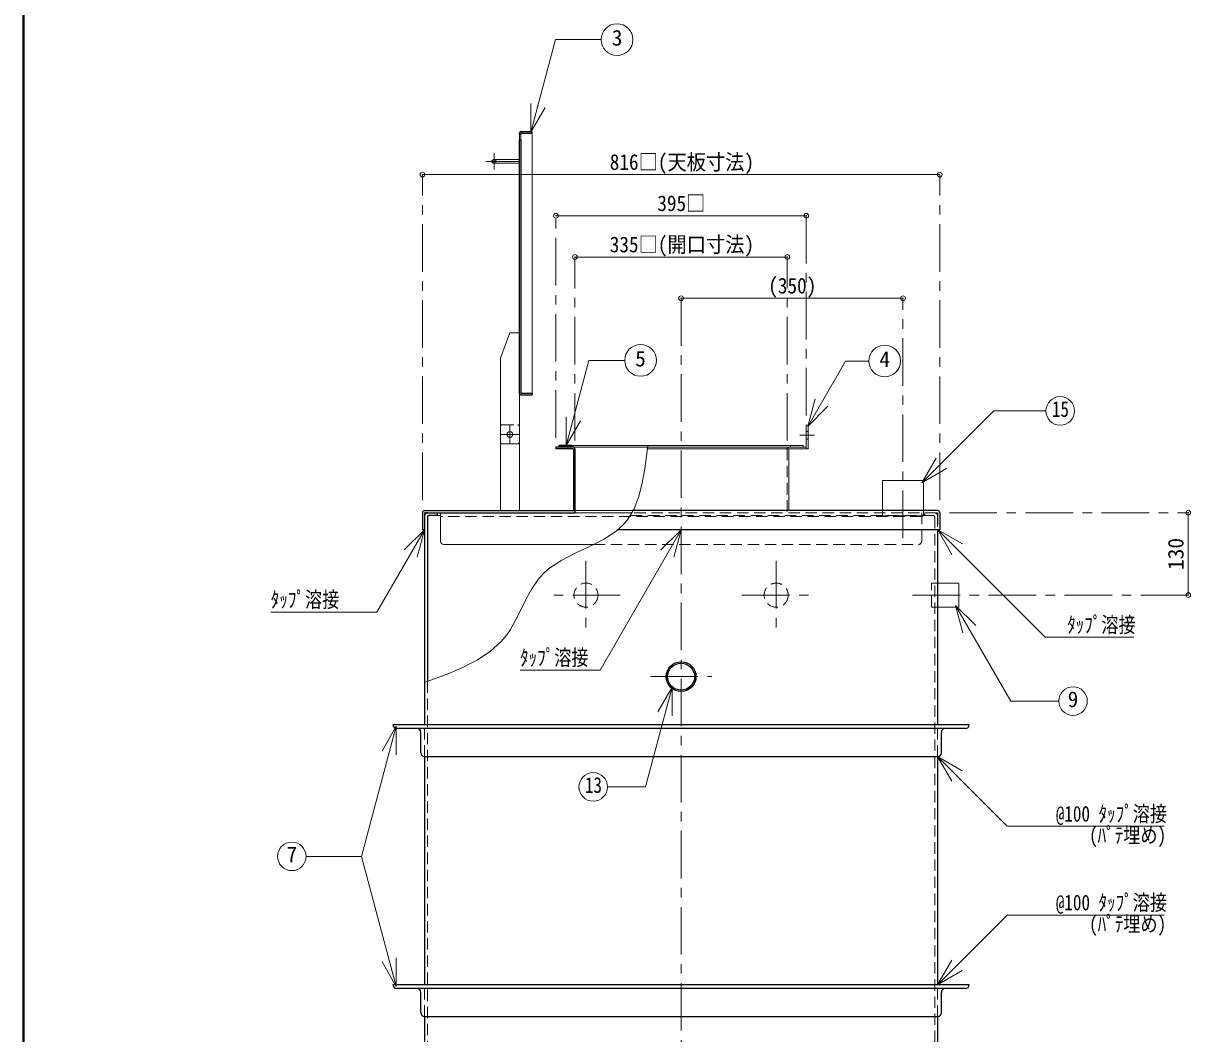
# Model space of a CAD drawing. Units: millimetres at full size, sheet at 1:15; details may follow other scales. Extents: x -3184 to 2891, y -2037 to 2178.
# Drawn here: x -3184 to -1343, y -929 to 664 of the extents above; entities that cross this region are included whole.
import ezdxf
from ezdxf.enums import TextEntityAlignment as Align

# ---------------------------------------------------------------- set-up
doc = ezdxf.new("R2010")
doc.units = ezdxf.units.MM
doc.header["$LTSCALE"] = 15
doc.header["$PDMODE"] = 32
doc.header["$PDSIZE"] = 7.5
doc.linetypes.add('CHAIN1', pattern=[8, 5, -1, 1, -1])
doc.linetypes.add('DASHED1', pattern=[1.8, 1.2, -0.6])
doc.layers.add('0-0', color=7, linetype='Continuous', lineweight=18)
doc.styles.add('ＭＳ ゴシック', font='')
doc.styles.get('ＭＳ ゴシック').set_extended_font_data('MS Gothic')

msp = doc.modelspace()

# ---------------------------------------------------------------- linework, layer by layer
at = {"layer": '0-0', "color": 1, "lineweight": 40}
msp.add_line((-3184.2, -2037.13), (-3184.2, 2177.87), dxfattribs=at)
at = {"layer": '0-0'}
for p, q in [((-2383.68, 492.17), (-2344.57, 638.14)), ((-2272.59, 638.14), (-2344.57, 638.14)), ((-2383.68, 492.17), (-2383.68, 537.17)), ((-2383.68, 492.17), (-2361.18, 531.14)), ((-2401.7, 479.87), (-2401.7, 489.37)), ((-2399.4, 489.37), (-2399.4, 479.87)), ((-2441.7, 449.12), (-2401.7, 449.12)), ((-2441.7, 443.12), (-2401.7, 443.12)), ((-2431.7, 135.62), (-2416.7, 175.62)), ((-2416.7, 175.62), (-2401.7, 175.62)), ((-2431.7, 135.62), (-2431.7, 3.62)), ((-2327.94, -1.76), (-2292.04, 132.21)), ((-2235.68, 132.21), (-2292.04, 132.21)), ((-1947.03, 28.29), (-1887.56, 131.28)), ((-1850.42, 131.28), (-1887.56, 131.28)), ((-2401.7, 80.42), (-2401.7, 3.62)), ((-1947.03, 28.29), (-1935.38, 71.75)), ((-1947.03, 28.29), (-1915.21, 60.11)), ((-2327.94, -1.76), (-2327.94, 43.24)), ((-2327.94, -1.76), (-2305.44, 37.21)), ((-1766.91, -60.71), (-1653.61, 52.59)), ((-1653.61, 52.59), (-1571.22, 52.59)), ((-2428.7, 0.62), (-2404.7, 0.62)), ((-1949.2, -6.98), (-2200.55, -6.98)), ((-1949.2, -4.68), (-2200.04, -4.68)), ((-1954.2, -1.68), (-2199.36, -1.68)), ((-1954.2, -1.68), (-1954.2, -4.68)), ((-1949.2, -4.68), (-1949.2, -6.98)), ((-1766.91, -60.71), (-1744.41, -21.74)), ((-1766.91, -60.71), (-1727.94, -38.21)), ((-2551.5, -134.68), (-2583.32, -166.5)), ((-2551.5, -134.68), (-2563.15, -178.15)), ((-2146.7, -134.68), (-2178.52, -166.5)), ((-2146.7, -134.68), (-2158.35, -178.15)), ((-1741.9, -134.68), (-1719.4, -173.65)), ((-1741.9, -134.68), (-1702.93, -157.18)), ((-1708.7, -218.88), (-1742.2, -218.88)), ((-1708.7, -256.88), (-1708.7, -218.88)), ((-1708.7, -256.88), (-1742.2, -256.88)), ((-1713.84, -253.98), (-1702.2, -297.44)), ((-1713.84, -253.98), (-1682.02, -285.8)), ((-1713.84, -253.98), (-1626.65, -405)), ((-2160.96, -383.08), (-2183.46, -422.05)), ((-2160.96, -383.08), (-2160.96, -428.08)), ((-1550.99, -405), (-1626.65, -405)), ((-2595.93, -444.73), (-2650.88, -649.82)), ((-2595.93, -444.73), (-2618.43, -483.7)), ((-2595.93, -444.73), (-2595.93, -489.73)), ((-1742.2, -492.38), (-1703.23, -514.88)), ((-1742.2, -492.38), (-1632.18, -602.4)), ((-1742.2, -492.38), (-1719.7, -531.35)), ((-1632.18, -602.4), (-1384.97, -602.4)), ((-2650.88, -649.82), (-2738.22, -649.82)), ((-2595.93, -854.92), (-2650.88, -649.82)), ((-1742.2, -852.38), (-1632.18, -742.36)), ((-1632.18, -742.36), (-1384.97, -742.36)), ((-2595.93, -854.92), (-2595.93, -809.92)), ((-2595.93, -854.92), (-2618.43, -815.94)), ((-1742.2, -852.38), (-1719.7, -813.41)), ((-1742.2, -852.38), (-1703.23, -829.88))]:
    msp.add_line(p, q, dxfattribs=at)
at = {"layer": '0-0', "color": 5, "lineweight": 25}
for p, q in [((-2401.7, 489.37), (-2401.7, 490.82)), ((-2401.7, 489.37), (-2399.4, 489.37)), ((-2401.7, 479.87), (-2399.4, 479.87)), ((-2401.7, 80.42), (-2401.7, 479.87)), ((-2399.4, 493.12), (-2381.7, 493.12)), ((-2399.4, 489.67), (-2399.4, 489.37)), ((-2399.4, 479.87), (-2399.4, 81.57)), ((-2399.4, 78.12), (-2381.7, 78.12)), ((-2344.2, -4.68), (-2344.2, -6.98)), ((-2316.5, -4.68), (-2344.2, -4.68)), ((-2317.65, -6.98), (-2344.2, -6.98)), ((-2339.2, -4.68), (-2339.2, -1.68)), ((-2319.2, -1.68), (-2339.2, -1.68)), ((-2319.2, -4.68), (-2319.2, -1.68)), ((-2316.5, -8.13), (-2316.5, -104.68)), ((-2314.2, -6.98), (-2314.2, -107.88)), ((-2554.7, -107.88), (-2554.7, -134.68)), ((-2551.5, -104.68), (-2314.2, -104.68)), ((-2551.5, -109.48), (-2551.5, -134.68)), ((-2549.9, -107.88), (-2314.2, -107.88)), ((-1741.9, -104.68), (-2222.65, -104.68)), ((-1738.7, -107.88), (-1738.7, -134.68)), ((-2551.2, -112.38), (-2551.2, -442.38)), ((-2546.7, -114.63), (-2546.7, -373.93)), ((-2551.5, -134.68), (-2554.7, -134.68)), ((-1738.7, -134.68), (-2246.26, -134.68)), ((-1742.2, -134.68), (-1742.2, -442.38)), ((-1692.2, -442.38), (-2601.2, -442.38)), ((-1698.2, -448.38), (-2595.2, -448.38)), ((-2557.2, -486.38), (-2557.2, -454.38)), ((-1736.2, -486.38), (-1736.2, -454.38)), ((-2551.2, -492.38), (-2551.2, -852.38)), ((-1692.2, -852.38), (-2601.2, -852.38)), ((-1698.2, -858.38), (-2595.2, -858.38)), ((-2557.2, -896.38), (-2557.2, -864.38)), ((-1736.2, -896.38), (-1736.2, -864.38)), ((-2551.2, -902.38), (-2551.2, -1257.88))]:
    msp.add_line(p, q, dxfattribs=at)
at = {"layer": '0-0', "color": 4, "lineweight": 9}
for p, q in [((-2381.7, 490.82), (-2381.7, 80.42)), ((-1738.7, 425.32), (-2554.7, 425.32)), ((-2344.2, 360.32), (-1949.2, 360.32)), ((-1979.2, 295.32), (-2314.2, 295.32)), ((-1796.7, 230.32), (-2146.7, 230.32)), ((-1946.2, 30.32), (-1949.2, 30.32)), ((-1949.2, 30.32), (-1949.2, -4.68)), ((-1946.2, 30.32), (-1946.2, -6.98)), ((-2431.7, -104.68), (-2431.7, 3.62)), ((-2401.7, -104.68), (-2401.7, 3.62)), ((-2339.2, -3.63), (-2337.25, -1.68)), ((-2338.13, -4.68), (-2335.13, -1.68)), ((-2336.01, -4.68), (-2333.01, -1.68)), ((-2333.89, -4.68), (-2330.89, -1.68)), ((-2331.77, -4.68), (-2328.77, -1.68)), ((-2329.65, -4.68), (-2326.65, -1.68)), ((-2327.53, -4.68), (-2324.53, -1.68)), ((-2325.4, -4.68), (-2322.4, -1.68)), ((-2323.28, -4.68), (-2320.28, -1.68)), ((-2321.16, -4.68), (-2319.2, -2.72)), ((-2319.2, -1.68), (-2199.36, -1.68)), ((-2316.5, -4.68), (-2200.04, -4.68)), ((-1976.9, -8.13), (-1976.9, -104.68)), ((-1949.2, -6.98), (-1946.2, -6.98)), ((-1764.2, -56.88), (-1829.2, -56.88)), ((-1829.2, -104.68), (-1829.2, -56.88)), ((-1764.2, -104.68), (-1764.2, -56.88)), ((-2526.2, -152.88), (-2526.2, -107.88)), ((-2314.2, -104.68), (-2222.65, -104.68)), ((-2224.56, -107.88), (-2314.2, -107.88)), ((-1346.7, -107.88), (-1346.7, -237.88)), ((-2531.2, -112.38), (-2526.2, -112.38)), ((-2284.67, -157.88), (-2521.2, -157.88))]:
    msp.add_line(p, q, dxfattribs=at)
at = {"layer": '0-0', "color": 4, "linetype": 'CHAIN1', "lineweight": 9}
for p, q in [((-2454.7, 446.12), (-2401.7, 446.12)), ((-2441.7, 459.12), (-2441.7, 433.12)), ((-2554.7, -87.88), (-2554.7, 425.32)), ((-1738.7, -87.88), (-1738.7, 425.32)), ((-2344.2, 10.32), (-2344.2, 360.32)), ((-1949.2, 45.32), (-1949.2, 360.32)), ((-2314.2, 5.72), (-2314.2, 295.32)), ((-1979.2, 5.72), (-1979.2, 295.32)), ((-2146.7, 230.32), (-2146.7, -1343.88)), ((-1796.7, -147.88), (-1796.7, 230.32)), ((-2416.7, 1.12), (-2416.7, 30.12)), ((-2402.2, 15.62), (-2431.2, 15.62)), ((-1959.2, 14.32), (-1936.2, 14.32)), ((-1723.5, -107.88), (-1346.7, -107.88)), ((-2296.7, -183.88), (-2296.7, -291.88)), ((-1996.7, -183.88), (-1996.7, -291.88)), ((-2242.7, -237.88), (-2350.7, -237.88)), ((-2050.7, -237.88), (-1942.7, -237.88)), ((-1346.7, -237.88), (-1786.7, -237.88)), ((-2195.2, -366.38), (-2098.2, -366.38))]:
    msp.add_line(p, q, dxfattribs=at)
at = {"layer": '0-0', "color": 4, "linetype": 'DASHED1', "lineweight": 9}
for p, q in [((-2428.7, 30.62), (-2404.7, 30.62)), ((-1949.2, 20.32), (-1946.2, 20.32)), ((-1949.2, 8.32), (-1946.2, 8.32)), ((-1979.2, -6.98), (-1979.2, -107.88)), ((-1974.2, -1.68), (-1974.2, -4.68)), ((-1829.2, -104.68), (-1829.2, -112.88)), ((-1767.2, -152.88), (-1767.2, -107.88)), ((-1764.2, -104.68), (-1764.2, -112.88)), ((-1767.2, -113.88), (-2526.2, -113.88)), ((-1764.2, -112.88), (-1829.2, -112.88)), ((-2284.67, -157.88), (-1772.2, -157.88)), ((-1751.7, -256.88), (-1751.7, -218.88)), ((-1742.2, -218.88), (-1751.7, -218.88)), ((-1742.2, -256.88), (-1751.7, -256.88))]:
    msp.add_line(p, q, dxfattribs=at)
at = {"layer": '0-0', "linetype": 'DASHED1'}
for p, q in [((-1743.5, -107.88), (-2224.56, -107.88)), ((-1762.2, -107.88), (-1762.2, -112.38)), ((-1741.9, -109.48), (-1741.9, -134.68)), ((-1748.95, -112.38), (-2227.23, -112.38)), ((-1746.7, -114.63), (-1746.7, -1257.88)), ((-1742.2, -112.38), (-1742.2, -134.68)), ((-2546.7, -373.93), (-2546.7, -1257.88)), ((-2551.2, -492.38), (-2551.2, -442.38)), ((-1742.2, -492.38), (-1742.2, -442.38)), ((-2551.2, -902.38), (-2551.2, -852.38)), ((-1742.2, -902.38), (-1742.2, -852.38))]:
    msp.add_line(p, q, dxfattribs=at)
at = {"layer": '0-0', "color": 5, "lineweight": 25}
for points in [[(-2398.25, 490.82), (-2381.7, 490.82), (-2381.7, 493.12)], [(-2398.25, 80.42), (-2381.7, 80.42), (-2381.7, 78.12)], [(-2531.2, -107.88), (-2531.2, -112.38), (-2544.45, -112.38)], [(-2551.2, -492.38), (-1742.2, -492.38), (-1742.2, -852.38)], [(-2551.2, -902.38), (-1742.2, -902.38), (-1742.2, -1257.88)]]:
    msp.add_lwpolyline(points, dxfattribs=at)
at = {"layer": '0-0'}
for points in [[(-2199.36, -1.68), (-2200.91, -15.31), (-2203.91, -38.54), (-2207.85, -61.01), (-2213.31, -82.23), (-2220.88, -101.71), (-2231.17, -118.99), (-2238.6, -127.8), (-2248.37, -136.58), (-2268.02, -149.45), (-2289.98, -160.57), (-2312.81, -171.19), (-2335.04, -182.6), (-2355.22, -196.05), (-2365.42, -205.3), (-2372.12, -213.01), (-2382.16, -227.71), (-2390.88, -243.61), (-2398.97, -260.07), (-2407.12, -276.41), (-2416.02, -291.99), (-2421.79, -300.41), (-2430.53, -310.89), (-2447.93, -326.65), (-2467.83, -339.95), (-2489.68, -351.32), (-2512.93, -361.3), (-2537.04, -370.44), (-2551.2, -375.56)], [(-2551.5, -134.68), (-2626.54, -264.64), (-2793.94, -264.64)], [(-2146.7, -134.68), (-2274.51, -356.05), (-2400.71, -356.05)], [(-1741.9, -134.68), (-1572.34, -304.24), (-1432.77, -304.24)], [(-2160.96, -383.08), (-2203.08, -540.27), (-2262.82, -540.27)]]:
    msp.add_lwpolyline(points, dxfattribs=at)
for centre, radius in [((-2247.59, 638.14), 25), ((-2210.68, 132.21), 25), ((-1825.42, 131.28), 25), ((-1548.72, 52.59), 22.5), ((-2416.7, 15.62), 4.5), ((-1528.49, -405), 22.5), ((-2285.32, -540.27), 22.5), ((-2760.72, -649.82), 22.5)]:
    msp.add_circle(centre, radius, dxfattribs=at)
at = {"layer": '0-0', "color": 5, "lineweight": 25}
for centre, radius in [((-2441.7, 446.12), 3), ((-2146.7, -366.38), 23.5), ((-2146.7, -366.38), 21.35)]:
    msp.add_circle(centre, radius, dxfattribs=at)
at = {"layer": '0-0', "color": 4, "linetype": 'DASHED1', "lineweight": 9}
for centre in [(-2296.7, -237.88), (-1996.7, -237.88)]:
    msp.add_circle(centre, 19, dxfattribs=at)
at = {"layer": '0-0', "color": 5, "lineweight": 25}
for centre, radius, start, end in [((-2399.4, 490.82), 2.3, 90, 180), ((-2398.25, 489.67), 1.15, 90, 180), ((-2399.4, 80.42), 2.3, 180, 270), ((-2398.25, 81.57), 1.15, 180, 270), ((-2317.65, -8.13), 1.15, 0, 90), ((-2316.5, -6.98), 2.3, 0, 90), ((-2551.5, -107.88), 3.2, 90, 180), ((-2549.9, -109.48), 1.6, 90, 180), ((-2546.7, -112.38), 4.5, 90, 180), ((-1741.9, -107.88), 3.2, 0, 90), ((-2544.45, -114.63), 2.25, 90, 180), ((-2595.2, -442.38), 6, 180, 270), ((-2563.2, -454.38), 6, 0, 90), ((-1730.2, -454.38), 6, 90, 180), ((-1698.2, -442.38), 6, 270, 0), ((-2551.2, -486.38), 6, 180, 270), ((-1742.2, -486.38), 6, 270, 0), ((-2595.2, -852.38), 6, 180, 270), ((-2563.2, -864.38), 6, 0, 90), ((-1730.2, -864.38), 6, 90, 180), ((-1698.2, -852.38), 6, 270, 0), ((-2551.2, -896.38), 6, 180, 270), ((-1742.2, -896.38), 6, 270, 0)]:
    msp.add_arc(centre, radius, start, end, dxfattribs=at)
at = {"layer": '0-0', "color": 4, "linetype": 'DASHED1', "lineweight": 9}
for centre, radius, start, end in [((-2428.7, 27.62), 3, 90, 180), ((-2404.7, 27.62), 3, 0, 90), ((-1976.9, -6.98), 2.3, 90, 180), ((-1772.2, -152.88), 5, 270, 0)]:
    msp.add_arc(centre, radius, start, end, dxfattribs=at)
at = {"layer": '0-0'}
for centre, start, end in [((-2428.7, 3.62), 180, 270), ((-2404.7, 3.62), 270, 0)]:
    msp.add_arc(centre, 3, start, end, dxfattribs=at)
at = {"layer": '0-0', "color": 4, "lineweight": 9}
for centre, radius, start, end in [((-1975.75, -8.13), 1.15, 90, 180), ((-2521.2, -152.88), 5, 180, 270)]:
    msp.add_arc(centre, radius, start, end, dxfattribs=at)
at = {"layer": '0-0', "linetype": 'DASHED1'}
for centre, radius in [((-1746.7, -112.38), 4.5), ((-1743.5, -109.48), 1.6), ((-1748.95, -114.63), 2.25)]:
    msp.add_arc(centre, radius, 0, 90, dxfattribs=at)
at = {"layer": '0-0', "color": 1}
for p in [(-2554.7, 425.32), (-1738.7, 425.32), (-2344.2, 360.32), (-1949.2, 360.32), (-2314.2, 295.32), (-1979.2, 295.32), (-2146.7, 230.32), (-1796.7, 230.32), (-1346.7, -107.88), (-1346.7, -237.88)]:
    msp.add_point(p, dxfattribs=at)

# ---------------------------------------------------------------- texts
at = {"layer": '0-0', "style": 'ＭＳ ゴシック'}
for s, p in [('3', (-2256.03, 621.26)), ('5', (-2219.12, 115.33)), ('4', (-1833.85, 114.41)), ('9', (-1536.93, -421.87)), ('7', (-2769.15, -666.7))]:
    msp.add_text(s, height=24.74, dxfattribs=at).set_placement(p, align=Align.BOTTOM_LEFT)
for s, width, p in [('816□(天板寸法)', 0.9, (-2259.2, 425.32)), ('395□', 0.9, (-2184.2, 360.32)), ('335□(開口寸法)', 0.9, (-2259.2, 295.32)), ('(350)', 0.9, (-2009.2, 230.32)), ('15', 0.8, (-1561.85, 35.72)), ('ﾀｯﾌﾟ溶接', 0.8, (-2793.94, -264.64)), ('ﾀｯﾌﾟ溶接', 0.8, (-1537.77, -304.24)), ('ﾀｯﾌﾟ溶接', 0.8, (-2400.71, -356.05)), ('13', 0.8, (-2298.45, -557.15)), ('@100 ﾀｯﾌﾟ溶接', 0.8, (-1555.59, -602.4)), ('(ﾊﾟﾃ埋め)', 0.8, (-1503.09, -636.15)), ('@100 ﾀｯﾌﾟ溶接', 0.8, (-1555.59, -742.36)), ('(ﾊﾟﾃ埋め)', 0.8, (-1503.09, -776.11))]:
    msp.add_text(s, height=24.74, dxfattribs=dict(at, width=width)).set_placement(p, align=Align.BOTTOM_LEFT)
msp.add_text('130', height=24.74, rotation=90, dxfattribs=at).set_placement((-1346.7, -198.19), align=Align.BOTTOM_LEFT)

doc.saveas('drawing.dxf')
